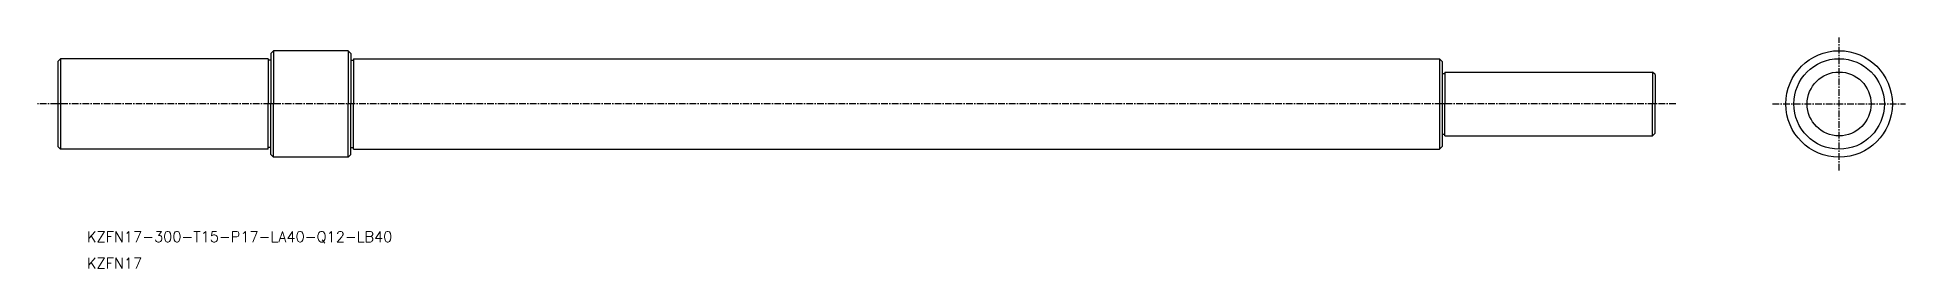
# Model space of a CAD drawing. Extents: x -21507 to -19844, y 30600 to 31800.
# Drawn here: x -21507.2 to -21156.4, y 31756.1 to 31799.6 of the extents above; entities outside this region: 1.
import ezdxf

# ---------------------------------------------------------------- set-up
doc = ezdxf.new("R2010")
doc.units = 0
doc.header["$PDMODE"] = 1
doc.linetypes.add('CENTER', pattern=[2, 1.25, -0.25, 0.25, -0.25])
doc.layers.get('0').update_dxf_attribs({"linetype": 'CONTINUOUS'})
doc.layers.add('CENTER', color=1, linetype='CENTER')
doc.styles.add('MISUMI', font='txt.shx')

msp = doc.modelspace()

# ---------------------------------------------------------------- linework, layer by layer
at = {"color": 7, "linetype": 'CONTINUOUS'}
for p, q in [((-21463.37, 31796.56), (-21462.87, 31797.06)), ((-21448.87, 31797.06), (-21462.87, 31797.06)), ((-21462.87, 31797.06), (-21462.87, 31787.06)), ((-21448.87, 31797.06), (-21448.87, 31787.06)), ((-21448.37, 31796.56), (-21448.87, 31797.06)), ((-21503.37, 31795.06), (-21502.87, 31795.56)), ((-21503.37, 31795.06), (-21503.37, 31779.06)), ((-21463.87, 31795.56), (-21502.87, 31795.56)), ((-21502.87, 31795.56), (-21502.87, 31778.56)), ((-21463.87, 31795.56), (-21463.87, 31787.06)), ((-21463.37, 31795.26), (-21463.87, 31795.26)), ((-21463.37, 31796.56), (-21463.37, 31787.06)), ((-21448.37, 31796.56), (-21448.37, 31787.06)), ((-21448.37, 31795.26), (-21447.87, 31795.26)), ((-21447.87, 31795.56), (-21243.87, 31795.56)), ((-21447.87, 31795.56), (-21447.87, 31787.06)), ((-21243.87, 31795.56), (-21243.87, 31778.56)), ((-21243.37, 31795.06), (-21243.87, 31795.56)), ((-21243.37, 31795.06), (-21243.37, 31779.06)), ((-21243.37, 31792.76), (-21242.87, 31792.76)), ((-21242.87, 31793.06), (-21203.87, 31793.06)), ((-21242.87, 31793.06), (-21242.87, 31787.06)), ((-21203.87, 31793.06), (-21203.87, 31787.06)), ((-21203.37, 31792.56), (-21203.87, 31793.06)), ((-21203.37, 31792.56), (-21203.37, 31787.06)), ((-21463.87, 31778.56), (-21463.87, 31787.06)), ((-21463.37, 31777.56), (-21463.37, 31787.06)), ((-21462.87, 31777.06), (-21462.87, 31787.06)), ((-21448.87, 31777.06), (-21448.87, 31787.06)), ((-21448.37, 31777.56), (-21448.37, 31787.06)), ((-21447.87, 31778.56), (-21447.87, 31787.06)), ((-21242.87, 31781.06), (-21242.87, 31787.06)), ((-21203.87, 31781.06), (-21203.87, 31787.06)), ((-21203.37, 31781.56), (-21203.37, 31787.06)), ((-21243.37, 31781.36), (-21242.87, 31781.36)), ((-21242.87, 31781.06), (-21203.87, 31781.06)), ((-21203.37, 31781.56), (-21203.87, 31781.06)), ((-21503.37, 31779.06), (-21502.87, 31778.56)), ((-21463.87, 31778.56), (-21502.87, 31778.56)), ((-21463.37, 31778.86), (-21463.87, 31778.86)), ((-21463.37, 31777.56), (-21462.87, 31777.06)), ((-21448.87, 31777.06), (-21462.87, 31777.06)), ((-21448.37, 31777.56), (-21448.87, 31777.06)), ((-21448.37, 31778.86), (-21447.87, 31778.86)), ((-21447.87, 31778.56), (-21243.87, 31778.56)), ((-21243.37, 31779.06), (-21243.87, 31778.56))]:
    msp.add_line(p, q, dxfattribs=at)
for radius in [10, 8.5, 6]:
    msp.add_circle((-21168.85, 31787.06), radius, dxfattribs=at)
msp.add_point((-19844.35, 30599.58), dxfattribs=at)
at = {"layer": 'CENTER', "color": 1, "linetype": 'CENTER'}
for p, q in [((-21168.85, 31774.56), (-21168.85, 31799.56)), ((-21199.52, 31787.06), (-21507.23, 31787.06)), ((-21181.35, 31787.06), (-21156.35, 31787.06))]:
    msp.add_line(p, q, dxfattribs=at)

# ---------------------------------------------------------------- texts
at = {"color": 7, "linetype": 'CONTINUOUS', "style": 'MISUMI'}
for s, p in [('KZFN17-300-T15-P17-LA40-Q12-LB40', (-21497.91, 31761.14)), ('KZFN17', (-21497.91, 31756.14))]:
    msp.add_text(s, height=2, dxfattribs=at).set_placement(p)

doc.saveas('drawing.dxf')
